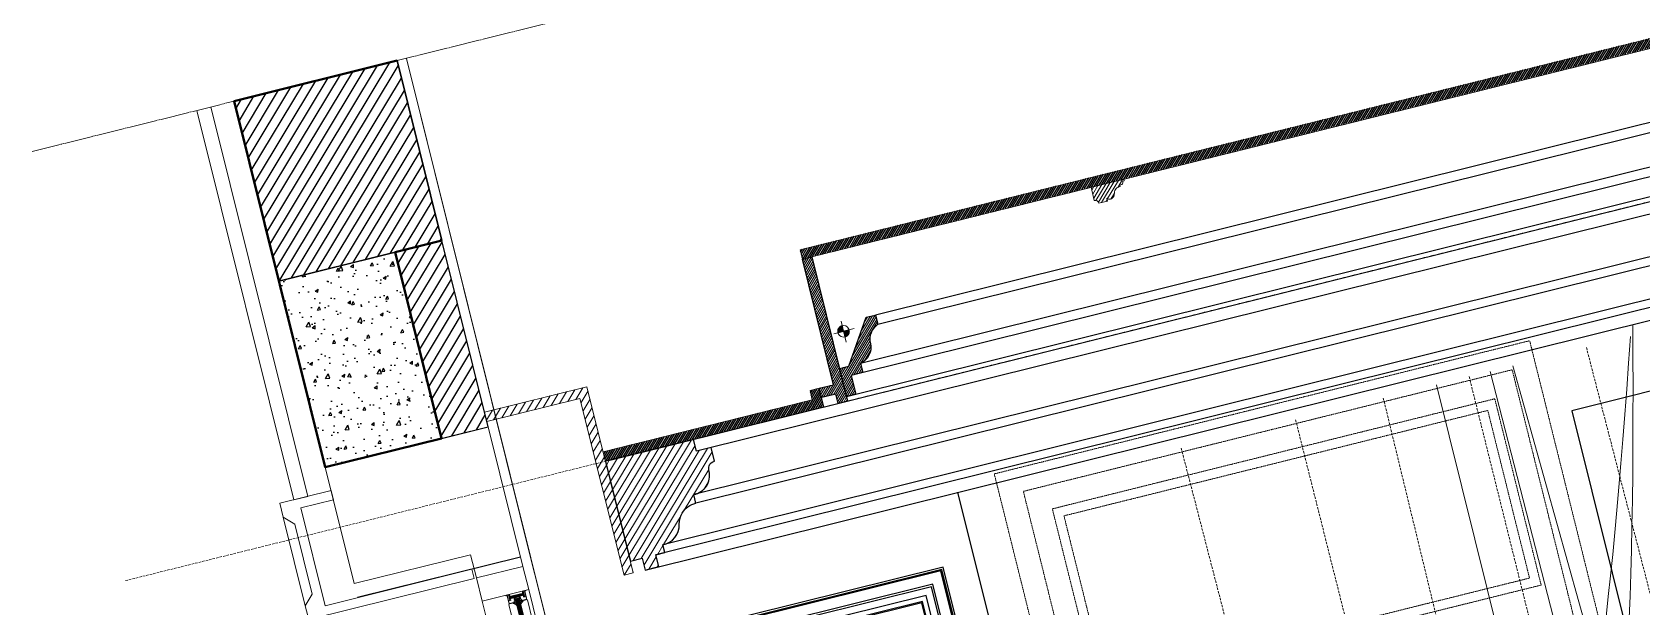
# Model space of a CAD drawing. Header units: inches. Extents: x 122939 to 389145, y 29603 to 574065.
# Drawn here: x 361740 to 365095, y 514360 to 515558 of the extents above; entities that cross this region are included whole.
import ezdxf

# ---------------------------------------------------------------- set-up
doc = ezdxf.new("R2010")
doc.units = ezdxf.units.IN
doc.header["$MEASUREMENT"] = 0
for name, pattern in [('DASHED', [0.75, 0.5, -0.25]), ('HIDDEN', [0.375, 0.25, -0.125]), ('PHANTOM-Z', [69.2, 60, -1.4, 2.5, -1.4, 2.5, -1.4])]:
    doc.linetypes.add(name, pattern=pattern)
for name, color, linetype, lineweight in [('1st floor$0$A-FLOR-HRAL', 4, 'Continuous', 18), ('a-cut', 30, 'PHANTOM-Z', 18), ('A-FLOR-SLAB', 7, 'Continuous', 40), ('A-GLAZ', 134, 'Continuous', 18), ('A-RNDR-ALUM', 1, 'Continuous', 9), ('A-RNDR-CONC', 2, 'Continuous', 18), ('A-RNDR-PLST', 1, 'Continuous', 9), ('A-RNDR-PT36', 253, 'Continuous', 20), ('A-WALL-HATCH', 8, 'Continuous', 20), ('A-WALL-STON', 4, 'Continuous', 18), ('Fabric', 253, 'Continuous', 0), ('GRC', 41, 'Continuous', 0), ('GRC Hatch', 253, 'Continuous', 0)]:
    doc.layers.add(name, color=color, linetype=linetype, lineweight=lineweight)
for name, color, linetype in [('8', 8, 'Continuous'), ('A-Hidden', 8, 'HIDDEN'), ('A-WALL', 7, 'Continuous'), ('Calliper_wall hatch_CHB', 8, 'Continuous'), ('CQ Wall hatch_CHB', 8, 'Continuous'), ('gypsum', 31, 'Continuous'), ('Layer7', 8, 'Continuous')]:
    doc.layers.add(name, color=color, linetype=linetype)

# ---------------------------------------------------------------- blocks, each defined once
blk = doc.blocks.new('half')
at = {"layer": 'GRC Hatch', "lineweight": 0, "ltscale": 5}
h = blk.add_hatch(dxfattribs=at)
h.set_pattern_fill('ANSI31', color=256, scale=30.00000000000001)
h.set_pattern_definition([(135, (111029.2882307031, -5.820766091346741e-11), (2.651650429449549, 2.651650429449553), [])])
h.paths.add_polyline_path([(60616.9776558344, 11176.45348227199), (60616.9776558344, 11196.45348227205), (60586.21424482542, 11196.45348227193), (60586.21424482542, 11466.45348227205), (60566.21424482536, 11466.45348227205), (60566.21424482542, 11156.45348227205), (60586.21424482536, 11156.45348227193), (60586.21424482542, 11176.45348227205)])
edge = h.paths.add_edge_path()
edge.add_line((60466.21424482542, 11316.45348227199), (60466.21424482542, 11296.45348227199))
edge.add_arc((60453.69515682996, 11261.08270513627), 37.52092002368126, 0.5661990946921946, 70.50915648577922, ccw=False)
edge.add_arc((60527.02056506777, 11261.7874710543), 35.80787787709507, 180.5344194091436, 260.6681698821923)
edge.add_line((60521.21424482536, 11226.45348227135), (60521.21424482531, 11206.45348227193))
edge.add_line((60521.21424482547, 11206.45348227205), (60546.2142448255, 11206.45348227205))
edge.add_line((60546.21424482542, 11206.45348227205), (60546.21424482542, 11166.45348227228))
edge.add_line((60546.21424482536, 11166.45348227216), (60566.21424482536, 11166.45348227192))
edge.add_line((60566.21424482536, 11166.45348227193), (60566.21424482536, 11226.45348227112))
edge.add_line((60566.21424482547, 11226.45348227123), (60546.21424482547, 11226.45348227146))
edge.add_line((60546.21424482542, 11226.45348227135), (60486.21424482542, 11316.4534822717))
edge.add_line((60486.2142448253, 11316.45348227181), (60466.2142448253, 11316.45348227205))
at = {"layer": 'gypsum', "ltscale": 5, "elevation": 1.2598110122e-06}
blk.add_lwpolyline([(60616.9776558344, 11176.45348227199), (60616.9776558344, 11196.45348227205), (60586.21424482542, 11196.45348227193), (60586.21424482542, 11466.45348227205), (60566.21424482536, 11466.45348227205), (60566.21424482542, 11156.45348227205), (60586.21424482536, 11156.45348227193), (60586.21424482542, 11176.45348227205), (60616.9776558344, 11176.45348227199)], dxfattribs=at)
blk.add_lwpolyline([(60466.21424482542, 11316.45348227199), (60466.21424482542, 11296.45348227205, -0.3150251714978598), (60491.21424482169, 11261.45348227496, 0.3646312828489309), (60521.21424482536, 11226.45348227135), (60521.21424482547, 11206.45348227205), (60546.21424482542, 11206.45348227205), (60546.21424482536, 11166.45348227216), (60566.21424482536, 11166.45348227193), (60566.21424482547, 11226.45348227123), (60546.21424482542, 11226.45348227135), (60486.2142448253, 11316.45348227181)], format="xyb", close=True, dxfattribs=at)
blk = doc.blocks.new('light')
at = {"layer": '1st floor$0$A-FLOR-HRAL'}
h = blk.add_hatch(dxfattribs=at)
h.set_pattern_fill('ANSI31', color=256, style=0)
h.set_pattern_definition([(45, (3.667440446733962, 0), (-0.0883883476483184, 0.0883883476483185), [])])
h.paths.add_polyline_path([(50492.27574403631, 1889.624619793962), (50492.27574403636, 1901.725888192479, 0.4142135623730951), (50480.17447563785, 1889.62461979402)])
h.paths.add_polyline_path([(50492.27574403631, 1877.523351395444, 0.4142135623730951), (50504.37701243482, 1889.624619793962), (50492.27574403631, 1889.624619793962)])
for p, q in [((50471.25148981024, 1889.624619793962), (50515.4788235125, 1889.62461979402)), ((50492.27574403636, 1866.364929814939), (50492.27574403631, 1911.081532535434))]:
    blk.add_line(p, q, dxfattribs=at)
blk.add_circle((50492.27574403631, 1889.624619793962), 12.10126839851727, dxfattribs=at)
blk = doc.blocks.new('CEIL001')
at = {"layer": '8'}
h = blk.add_hatch(dxfattribs=at)
h.set_pattern_fill('ANSI31', color=256, scale=29.99999999999999, angle=-6.361109362927034e-15, style=0)
h.set_pattern_definition([(45.00000000000001, (-522874.6968636062, -8484.251729747746), (-2.651650429449551, 2.651650429449554), [])])
h.paths.add_polyline_path([(2890.073923600663, -19.99999999953434), (2890.073923600488, 4.656612873077393e-10), (-39.99999999685679, 1.164153218269348e-10), (-39.99999999662396, -19.99999999988358)])
h = blk.add_hatch(dxfattribs=at)
h.set_pattern_fill('ANSI31', color=256, scale=29.99999999999999, angle=-6.361109362927034e-15, style=0)
h.set_pattern_definition([(45.00000000000001, (-50265.40631019877, -10452.20948779117), (-2.651650429449549, 2.651650429449554), [])])
h.paths.add_polyline_path([(-539.917241372983, -310.0000116986921), (-539.9172413728666, -330.0000116987503), (-70.76341100543505, -330.0000116983429), (-70.76341100526042, -290.0000116983429), (-90.76341100549325, -290.0000116986921), (-90.76341100543505, -310.0000116986339)])
at = {"layer": 'A-WALL-HATCH'}
h = blk.add_hatch(dxfattribs=at)
h.set_pattern_fill('ANSI31', color=256, scale=50, angle=-13.97142328298573, style=0)
h.set_pattern_definition([(44.99999999999999, (-50954.51415279554, -57999.7376740406), (-4.419417382415926, 4.419417382415928), [])])
edge = h.paths.add_edge_path()
edge.add_line((580.0000000036089, -19.99999848380685), (580.000000003638, -48.37418972726846))
edge.add_arc((580.0000000038999, -56.18668972712476), 7.812500000000001, 1.3585577107733116e-11, 90.0000000000137, ccw=False)
edge.add_line((587.8125000034343, -56.18668972724117), (606.5625000034197, -56.18668972721753))
edge.add_line((606.5625000037253, -56.18668972700834), (606.5625000037253, -49.93668972697378))
edge.add_arc((613.5755904180696, -45.18441020778846), 8.47157587388633, -145.8772603763317, -89.24547236078062)
edge.add_arc((613.623080710764, -43.821727078408), 9.833733145483603, -89.62670473501615, -20.30200273098136)
edge.add_arc((665.8835078383563, -61.37205079913838), 45.30040932053805, 149.9023599859702, 161.8140736022473, ccw=False)
edge.add_arc((635.4375282440451, -43.5726276653586), 10.03429423482948, 95.94846852642189, 150.6541777273782, ccw=False)
edge.add_arc((638.469563178427, -69.4940139822429), 36.13183004922328, 88.37531482490527, 96.47077684458998, ccw=False)
edge.add_line((639.4939838699647, -33.37670919729862), (639.4939838699647, -30.42340098048226))
edge.add_arc((638.6445398237556, -6.521914320881478), 23.91657625425081, -87.96460009575176, -77.96301683298313)
edge.add_arc((642.7965694511076, -26.35559929040028), 3.653872664903472, -76.78002055993193, -18.851236321748)
edge.add_arc((629.7392748589627, -20.48166283924365), 17.95877705049954, -23.13001326398787, -10.99314050803576)
edge.add_line((647.3685087136691, -23.9062484864844), (650.4935087135818, -23.90624848642801))
edge.add_line((650.4935087134945, -23.90624848619336), (650.4935087134945, -19.99999848616972))
edge.add_line((650.4935087133781, -19.99999848636799), (580.0000000032305, -19.99999848637889))
at = {"layer": 'GRC Hatch'}
h = blk.add_hatch(dxfattribs=at)
h.set_pattern_fill('ANSI31', color=256, scale=100, angle=-13.9714232829857)
h.set_pattern_definition([(44.99999999999999, (-93499.42607684713, -30431.66796127113), (-8.838834764831843, 8.838834764831848), [])])
h.paths.add_polyline_path([(-539.9172413728666, -570.000012280303), (-539.9172413763008, -170.0000122801866), (-759.9172413721099, -170.0000122801866), (-759.9172413722263, -190.0000122800702), (-559.917241372983, -190.0000122801866), (-559.9172413728083, -570.0000122801866)])
h = blk.add_hatch(dxfattribs=at)
h.set_pattern_fill('ANSI31', color=256, scale=99.99999999999996, angle=-13.9714232829857)
h.set_pattern_definition([(44.99999999999999, (-93499.42607684713, -30431.66796127113), (-8.83883476483184, 8.838834764831844), [])])
edge = h.paths.add_edge_path()
edge.add_line((-350.8055101896171, -355.2656353506027), (-350.8055101896228, -330.000012280443))
edge.add_line((-350.8055101897335, -330.0000122804777), (-539.9172413730839, -330.0000122804873))
edge.add_line((-539.9172413727501, -330.0000122807687), (-539.9172413726964, -544.5558778724753))
edge.add_line((-539.9172413730994, -544.5558778720442), (-514.6516183029678, -544.5558778721514))
edge.add_line((-514.651618302858, -544.5558778725099), (-514.6516183028563, -570.0000122807955))
edge.add_line((-514.6516183027998, -570.0000122805359), (-485.4268396466043, -570.000012280482))
edge.add_line((-485.4268396468251, -570.0000122806523), (-485.4268396468296, -544.429122667169))
edge.add_line((-485.4268396465341, -544.4291226671194), (-466.1816767902348, -544.4291226671415))
edge.add_line((-466.1816767905839, -544.4291226671776), (-466.2947405194474, -527.8009295296539))
edge.add_arc((-463.6859770772862, -485.6040431885631), 42.27745100630982, -93.53772871366446, -12.21565143287109)
edge.add_arc((-375.5114421456819, -506.4532416128204), 48.34277912118122, 137.1562658838177, 165.7452276542556, ccw=False)
edge.add_arc((-379.8229957608273, -503.5241914555663), 43.19686264071839, 87.94483146677783, 136.1159898491896, ccw=False)
edge.add_line((-378.2738799649524, -460.3551147656399), (-378.1652572397898, -441.6729229202026))
edge.add_arc((-375.4000892848708, -401.9954820825369), 39.77367804540344, -93.98656516555752, -0.8074337642425218)
edge.add_arc((-312.6055073731695, -402.8047541364795), 23.02619725845581, 150.242483142125, 179.3809397734983, ccw=False)
edge.add_arc((-320.0609500578139, -399.301639835292), 14.8298319246997, 87.12959903878112, 147.6948261008801, ccw=False)
edge.add_line((-319.3183166501694, -384.4904140072758), (-319.3183166501809, -355.2656353511509))
edge.add_line((-319.3183166501694, -355.2656353510101), (-350.8055101898204, -355.2656353510022))
at = {"layer": 'GRC'}
for points, elevation in [([(2890.073923600721, -19.99999999965075), (2890.073923600488, 4.656612873077393e-10), (-39.99999999685679, 1.164153218269348e-10), (-39.99999999662396, -19.99999999988358)], -1.440170975450897e-09), ([(-539.9172413728666, -570.000012280303), (-539.9172413763008, -170.0000122801866), (-759.9172413721099, -170.0000122801866), (-759.9172413722263, -190.0000122800702), (-559.917241372983, -190.0000122801866), (-559.9172413728083, -570.0000122801866)], 9.69924544952464e-07)]:
    blk.add_lwpolyline(points, close=True, dxfattribs=dict(at, elevation=elevation))
at = {"layer": 'GRC', "elevation": 9.713647215737333e-07}
blk.add_lwpolyline([(-539.9172413728666, -330.0000116987503), (-70.76341100560967, -330.0000116987503), (-70.76341100537684, -290.0000116986339), (-90.76341100549325, -290.0000116986921), (-90.76341100543505, -310.0000116986339), (-539.917241372983, -310.0000116986921)], dxfattribs=at)
at = {"layer": 'gypsum', "lineweight": 0, "elevation": 9.713565734406452e-07}
blk.add_lwpolyline([(580.0000000032596, -19.99999999738066), (580.0000000032596, -48.3741912409896, -0.4142135623730696), (587.8125000029686, -56.18669124069856), (606.5625000027358, -56.18669124069856), (606.5625000031432, -49.93669124058215, 0.2522580878900783), (613.6871493044309, -53.65525302581955, 0.3120623172866313), (622.845910955104, -47.23372358747292, -0.0520215070008044), (626.6908586254576, -38.65502494829707, -0.2433378965035784), (634.397634654888, -33.59236454789061, -0.0353378151643051), (639.4939838699065, -33.37671071069781), (639.4939838700229, -30.42340249347035, 0.0436678643667718), (643.6321748694754, -29.91264297958696, 0.2582860905383594), (646.2544509362197, -27.53621127497172, 0.0530066584703844), (647.3685087130871, -23.90625), (650.4935087134363, -23.90624999959255), (650.4935087130289, -19.99999999965075), (580.0000000029686, -19.99999999947613)], format="xyb", dxfattribs=at)
at = {"layer": 'gypsum', "elevation": 9.713647215737333e-07}
blk.add_lwpolyline([(-350.8055101896171, -355.2656353506027), (-350.8055101897335, -330.0000122804777), (-539.9172413727501, -330.0000122807687), (-539.9172413730994, -544.5558778720442), (-514.651618302858, -544.5558778725099), (-514.6516183027998, -570.0000122805359), (-485.4268396468251, -570.0000122806523), (-485.4268396465341, -544.4291226671194), (-466.1816767905839, -544.4291226671776), (-466.2947405191371, -527.8009295297088, 0.3705169008587136), (-422.3657666023355, -494.5496046527987, -0.1253939634110558), (-410.9569010338164, -473.5800954694278, -0.2133372465863159), (-378.2738799649524, -460.3551147656399), (-378.1652572395978, -441.6729229202028, 0.4305600987388585), (-335.6303606027504, -402.5559692230308, -0.127830023496442), (-332.5953253443004, -391.3761523988214, -0.2705942841741583), (-319.3183166501694, -384.4904140072758), (-319.3183166501694, -355.2656353510101)], format="xyb", close=True, dxfattribs=at)
at = {"xscale": -0.9999999999999996, "rotation": 359.9999999999999}
blk.add_blockref('half', (60546.21424482891, -11486.45348227181, -1.261251183378822e-06), dxfattribs=at)
blk.add_blockref('light', (-50485.36416419526, -2076.475453407154, 5.837658894621178e-06))
blk = doc.blocks.new('win1')
at = {"color": 252, "linetype": 'HIDDEN', "ltscale": 0.5}
for p, q in [((99.8256847942248, 2748.834124265006), (99.82568479434121, 2348.585318290337, -2.199899936779483e-07)), ((1050.174315158627, 2748.834124264831), (99.8256847942248, 2748.834124265006)), ((1050.174315158627, 2748.834124264831), (1050.174315159093, 2348.585318290221, -2.199899936779483e-07)), ((99.82568479469046, 2348.585318290279, -2.199899936779483e-07), (1050.174315159093, 2348.585318290221, -2.199899936779483e-07))]:
    blk.add_line(p, q, dxfattribs=at)
for points, elevation in [([(-2.328306436538696e-08, 2848.834124264948), (1149.999999976775, 2848.834124265006), (1149.999999976892, -101.1658832578105), (-2.328306436538696e-08, -101.1658832576941)], -1.359104055742907e-10), ([(119.8385970300296, 2728.821212028968), (1030.161402922939, 2728.821212028794), (1030.161402923055, 2368.598230525327), (119.8385970303789, 2368.598230525444)], 4.56198688798913e-07)]:
    blk.add_lwpolyline(points, close=True, dxfattribs=dict(at, elevation=elevation))
at = {"color": 252, "linetype": 'HIDDEN', "ltscale": 0.5, "elevation": -1.359104055742907e-10}
blk.add_lwpolyline([(49.99999997694977, 2798.834124264773), (1099.999999977008, 2798.834124264598), (1099.999999976542, -101.1658832576941), (49.99999997671694, -101.1658832574612), (49.99999997694977, 2798.834124265064), (1099.99999997695, 2798.834124264715), (1099.999999976833, -101.1658832578105)], dxfattribs=at)
blk = doc.blocks.new('curt')
at = {"layer": 'Fabric', "lineweight": 0}
for points, knots in [([(-1235.744221118861, 23.42783747531939, -1.619945799280655e-05), (-1408.832475719973, -687.6185240519699, 0.0004774816775893844), (-1526.411055311677, -1040.05531093193, 0.0004774704680880581), (-1889.695098494645, -1504.043500685948, 0.0004774704680880581), (-2110.020448575146, -1680.279538737668, 0.0004774704680880581), (-2279.503396129119, -1676.241906644194, 0.0004774927572615581), (-2382.100544006389, -1657.935796495818, 0.0004774927733846579), (-2509.228221123514, -1584.577242750907, 0.0004774918238812579)], [393.4769343150286, 393.4769343150286, 393.4769343150286, 393.4769343150286, 756.8415233349588, 881.9374408867433, 1071.680382321919, 1208.200708781948, 1265.355330691214, 1265.355330691214, 1265.355330691214, 1265.355330691214]), ([(-1246.365934138186, 5.820766091346741e-11), (-1433.982531133865, -572.9205147274188, 0.0004774838313059788), (-1595.414252978866, -1018.164151219476, 0.0004774704680880581), (-1961.70013670926, -1454.24111078406, 0.0004774704680880581), (-2182.025486789818, -1630.477148835605, 0.0004774704680880581), (-2351.697382775485, -1626.435015379509, 0.0004774927821106579), (-2454.558543243213, -1608.052521605045, 0.000477492773401058), (-2509.228221123514, -1584.577242750907, 0.0004774918238812579), (-2509.228221123514, -1584.577242750907, 0.0004774918238812579), (-2509.228221123514, -1584.577242750907, 0.0004774918238812579), (-2509.228221123514, -1584.577242750907, 0.0004774918238812579)], [348.6125724774761, 348.6125724774761, 348.6125724774761, 348.6125724774761, 756.8415233349588, 881.9374408867433, 1071.680382321919, 1208.200708781948, 1265.782784957043, 1265.782784957043, 1265.782784957043, 1265.786307466203, 1265.786307466203, 1265.786307466203, 1265.786307466203])]:
    blk.add_open_spline(points, degree=3, knots=knots, dxfattribs=at)
blk = doc.blocks.new('curt2')
at = {"layer": 'Layer7', "linetype": 'HIDDEN', "lineweight": 0, "ltscale": 20}
for p, q in [((-908.2583678183728, 2797.774446957454, -9.62673978731902e-09), (-882.0085535508697, 12.26052361732582, -3.701693138802117e-08)), ((-662.661866349983, 2797.774446957628, -4.690406809185147e-09), (-656.260682502063, 34.25227813236415, -1.33038252742204e-08)), ((-474.3062699107686, 2797.774446957512, -3.401911374177428e-09), (-490.3604781681788, 16.961369536235, -3.401911374177428e-09)), ((-289.8694360664813, 2797.774446957686, -4.054147827145371e-08), (-289.8694360665395, 17.66218533919891, -1.451907318741426e-07)), ((-38.00836781831458, 2797.774446957512, -9.626739787319127e-09), (-11.75855355063686, 12.26052361750044, -3.701693138802117e-08))]:
    blk.add_line(p, q, dxfattribs=at)
at = {"layer": 'Layer7', "lineweight": 0, "ltscale": 20}
for p, q in [((-360.1194360666559, 2797.77444695757, -3.948739287287307e-08), (-360.119436066132, 17.662021374912, -1.451907403741792e-07)), ((-244.5597896939144, 2797.77444695757, -3.401765901721405e-09), (-223.3956978059141, 43.72587653493974, -3.401163874133794e-09)), ((-196.3169662073487, 2797.774446957628, 6.628305099207933e-09), (-116.3142675106646, 42.02552983467467, 5.289862464237448e-08))]:
    blk.add_line(p, q, dxfattribs=at)
blk = doc.blocks.new('GLAZ-2')
at = {"layer": 'A-GLAZ'}
for p, q in [((-26.27995439694496, 2838.465835913783, 0.003409208164080689), (-26.27995596569963, 2458.534198798123, 0.003409208164080689)), ((-24.9452864274499, 2838.465835904353, 0.003409208164080689), (-24.94528799620457, 2458.534198807727, 0.003409208164080689)), ((-23.61061846493976, 2838.465835894749, 0.003409208164080689), (-23.61062003386905, 2458.534198817215, 0.003409208164080689)), ((-22.27595049492083, 2838.465835885087, 0.003409208164080689), (-22.27595206373371, 2458.534198826936, 0.003409208164080689)), ((-20.94128252536757, 2838.465835875715, 0.003409208164080689), (-20.94128409423865, 2458.534198836482, 0.003409208164080689)), ((-19.60661456291564, 2838.465835866169, 0.003409208164080689), (-19.6066161316121, 2458.534198846086, 0.003409208164080689)), ((-18.27194659272209, 2838.465835856507, 0.003409208164080689), (-18.27194811101072, 2458.534198855574, 0.003409208164080689))]:
    blk.add_line(p, q, dxfattribs=at)
at = {"layer": 'A-RNDR-ALUM'}
for p, q in [((-49.98927482002182, 2450.000019664294), (-49.98927179473685, 2850.000015036145, 0.003409208164084662)), ((-38.16279002511874, 2847.37894141319, 0.003409457184726719), (-37.49545604368905, 2847.378941408359, 0.003409457184726719)), ((-38.16279008227866, 2839.370933579863, 0.003409457184726719), (-38.16279002511874, 2847.37894141319, 0.003409457184726719)), ((-38.16279002506053, 2847.378941411967, 0.003409457184726719), (-37.49545604368905, 2847.378941407136, 0.003409457184726719)), ((-38.16279008233687, 2839.370933578699, 0.003409457184726719), (-38.16279002506053, 2847.378941411967, 0.003409457184726719)), ((-38.16279008227866, 2839.370933579863, 0.003409457184726719), (-37.49545610096538, 2839.37093357509, 0.003409457184726719)), ((-38.16279008233687, 2839.370933578699, 0.003409457184726719), (-37.49545610096538, 2839.370933573984, 0.003409457184726719)), ((-37.49545610096538, 2839.37093357509, 0.003409457184726719), (-37.49545604368905, 2847.378941408359, 0.003409457184726719)), ((-37.49545610096538, 2839.370933573984, 0.003409457184726719), (-37.49545604368905, 2847.378941407136, 0.003409457184726719)), ((-37.49545605567982, 2845.710606468667, 0.003409457184726719), (-7.056443175533786, 2845.710606251145, 0.003409457184726719)), ((-37.49545605573803, 2845.710606469598, 0.003409457184726719), (-7.056443175708409, 2845.710606251669, 0.003409457184726719)), ((-37.49545606400352, 2844.542771966138, 0.003409457184726719), (-7.05644318391569, 2844.542771747801, 0.003409457184726719)), ((-37.49545606394531, 2844.542771965149, 0.003409457184726719), (-7.056443184032105, 2844.542771747685, 0.003409457184726719)), ((-37.49545607244363, 2843.37493752077, 0.003409457184726719), (-7.056443192297593, 2843.374937302899, 0.003409457184726719)), ((-37.49545607226901, 2843.374937519664, 0.003409457184726719), (-7.056443192181177, 2843.374937301152, 0.003409457184726719)), ((-37.49545608070912, 2842.207103017252, 0.003409457184726719), (-7.056443200679496, 2842.207102798973, 0.003409457184726719)), ((-37.49545608076733, 2842.207103016088, 0.003409457184726719), (-7.056443200621288, 2842.207102797925, 0.003409457184726719)), ((-37.49545608897461, 2841.039268571825, 0.003409457184726719), (-7.056443208944984, 2841.039268354478, 0.003409457184726719)), ((-37.49545608897461, 2841.039268570545, 0.003409457184726719), (-7.056443209061399, 2841.039268353255, 0.003409457184726719)), ((-36.0170524045825, 2847.378941397823, 0.003409457184726719), (-35.34971841593506, 2847.378941393108, 0.003409457184726719)), ((-36.01705240475712, 2847.378941396601, 0.003409457184726719), (-35.34971841599327, 2847.378941391944, 0.003409457184726719)), ((-36.01705246185884, 2839.370933564554, 0.003409457184726719), (-35.34971847315319, 2839.37093355984, 0.003409457184726719)), ((-36.01705246203346, 2839.370933563332, 0.003409457184726719), (-35.34971847332781, 2839.370933558559, 0.003409457184726719)), ((-6.389109174837358, 2847.378941186005, 0.003409457184726719), (-7.056443163601216, 2847.37894119072, 0.003409457184726719)), ((-7.056443220819347, 2839.370933357568, 0.003409457184726719), (-7.056443163601216, 2847.37894119072, 0.003409457184726719)), ((-6.389109174953774, 2847.378941184666, 0.003409457184726719), (-7.056443163659424, 2847.37894118944, 0.003409457184726719)), ((-7.056443220935762, 2839.370933356113, 0.003409457184726719), (-7.056443163659424, 2847.37894118944, 0.003409457184726719)), ((-6.389109232113697, 2839.370933352562, 0.003409457184726719), (-7.056443220819347, 2839.370933357568, 0.003409457184726719)), ((-6.389109232055489, 2839.370933351398, 0.003409457184726719), (-7.056443220935762, 2839.370933356113, 0.003409457184726719)), ((-6.389109232113697, 2839.370933352562, 0.003409457184726719), (-6.389109174837358, 2847.378941186005, 0.003409457184726719)), ((-6.389109232055489, 2839.370933351398, 0.003409457184726719), (-6.389109174953774, 2847.378941184666, 0.003409457184726719)), ((49.98927492112853, 2450.000019664352), (49.98927813547198, 2850.022322115663, 0.003409332674405691))]:
    blk.add_line(p, q, dxfattribs=at)
blk.add_lwpolyline([(-49.98927482025465, 2850.000015037076), (49.98927492101211, 2850.000015037251), (49.9892748692655, 2899.999999996333), (-49.98927487194305, 2899.999999996275)], close=True, dxfattribs=at)
at = {"layer": 'A-RNDR-ALUM', "const_width": 0.9275942368101441, "elevation": 0.003409457184726719}
for points in [[(-43.69363500073086, 2848.617584706109, -0.4142135623730951), (-44.16410545568215, 2849.088055167929)], [(-43.69363500049803, 2848.617584704945, -0.4142135623730951), (-44.16410545556573, 2849.088055166707)], [(-0.7173264753073454, 2848.600784982496, 0.4142135623730949), (-0.2468560139532201, 2849.071255437681)], [(-0.7173264753073454, 2848.60078498139, 0.4142135623730949), (-0.2468560138368048, 2849.071255436458)]]:
    blk.add_lwpolyline(points, format="xyb", dxfattribs=at)
at = {"layer": 'A-RNDR-ALUM', "elevation": 2.490206460308009e-07}
blk.add_lwpolyline([(-14.00100916728843, 2832.390093644266), (-15.602610726899, 2832.390093655849), (-15.60261074767914, 2829.469848537818, -0.0155525880924592), (-14.7753579117707, 2829.987691309769), (-11.59860684425803, 2829.987691287126, 0.1043043731108854), (-18.27194672072073, 2823.879049506621), (-18.27194670238532, 2826.459066748153, -0.0160355215991069), (-17.6046127139125, 2827.212203640898), (-17.60461270512315, 2828.458716511959), (-18.27194668329321, 2829.126050500141), (-18.27194666303694, 2831.957308809622), (-17.60461268475046, 2831.289974821208), (-17.60461266775383, 2833.663921582105), (-18.27194664604031, 2834.331255569705), (-18.27194662572583, 2837.162513879593), (-17.60461264773039, 2836.495179891237), (-17.60461261693854, 2837.798501859943, 0.4142135623730942), (-18.27194659505039, 2838.465835847775), (-26.27995439514052, 2838.465835905168, 0.4142135623730959), (-26.94728838303126, 2837.798501926824), (-26.94728841364849, 2836.495179958234), (-26.27995442593237, 2837.16251393687), (-26.27995444601402, 2834.331255626981), (-26.94728843413759, 2833.663921648869), (-26.94728845107602, 2831.289974888263), (-26.27995446306886, 2831.957308867073), (-26.27995448338334, 2829.126050557476), (-26.94728847115766, 2828.458716578665), (-26.94728848023806, 2827.212203707546, -0.0160355215991069), (-26.27995450230082, 2826.459066805255), (-26.27995452098548, 2823.879049563955, 0.1043043731108854), (-32.95329431019491, 2829.987691439979), (-29.77654324326431, 2829.987691417104, -0.0155525880924592), (-28.94929041410796, 2829.469848633278), (-28.94929039332783, 2832.390093751193), (-30.5508919529384, 2832.39009376266, 0.0216463737862068), (-28.94929036812391, 2835.918718338478), (-28.94929033319931, 2837.798501941259, -0.4142135623730379), (-26.27995438076323, 2840.467837855336), (-18.27194658073131, 2840.467837798118, -0.4142135623730357), (-15.60261066677049, 2837.798501845624), (-15.60261070163688, 2835.918718243076, 0.021646373786206)], format="xyb", close=True, dxfattribs=at)
at = {"layer": 'A-RNDR-ALUM'}
for points in [[(-44.62790256366134, 2850.022322763689, 0.003409457184726719), (-44.62790257041343, 2849.088055172353, 0.003409457184726719), (-42.22550022701034, 2850.022322746401, 0.003409457184726719), (-43.69363499374595, 2849.088055165776, 0.003409457184726719)], [(-44.62790256371954, 2850.022322762292, 0.003409457184726719), (-44.62790257035522, 2849.088055171072, 0.003409457184726719), (-42.22550022701034, 2850.022322745237, 0.003409457184726719), (-43.69363499374595, 2849.088055164495, 0.003409457184726719)], [(-42.22550022701034, 2850.022322746401, 0.003409457184726719), (-43.69363499374595, 2849.088055165776, 0.003409457184726719), (-42.22550024057273, 2848.153787564021, 0.003409457184726719), (-43.69363500049803, 2848.15378757444, 0.003409457184726719)], [(-42.22550022701034, 2850.022322745237, 0.003409457184726719), (-43.69363499374595, 2849.088055164495, 0.003409457184726719), (-42.22550024039811, 2848.153787562624, 0.003409457184726719), (-43.69363500043983, 2848.15378757345, 0.003409457184726719)], [(-40.64862655557226, 2832.389505419473, 0.003409208164080689), (-40.648626564187, 2831.188304247335, 0.003409208164080689), (-29.91912161023356, 2832.389505342755, 0.003409208164080689), (-29.9191216189065, 2831.188304170559, 0.003409208164080689)], [(-40.64862655545585, 2832.389505418425, 0.003409208164080689), (-40.64862656407058, 2831.188304246345, 0.003409208164080689), (-29.91912161029177, 2832.389505341416, 0.003409208164080689), (-29.91912161884829, 2831.188304169453, 0.003409208164080689)], [(-40.64862656407058, 2831.188892668753, 0.003409208164080689), (-40.64862657285994, 2829.987691496499, 0.003409208164080689), (-29.91912161884829, 2831.188892591803, 0.003409208164080689), (-29.91912162752124, 2829.987691419781, 0.003409208164080689)], [(-40.64862656412879, 2831.188892667415, 0.003409208164080689), (-40.64862657274352, 2829.987691495393, 0.003409208164080689), (-29.9191216189065, 2831.188892590639, 0.003409208164080689), (-29.91912162746303, 2829.987691418617, 0.003409208164080689)], [(-36.88682837545639, 2848.153787525895, 0.003409457184726719), (-35.01829320867546, 2850.022322694946, 0.003409457184726719), (-39.82309790328145, 2848.153787546849, 0.003409457184726719), (-39.82309788989369, 2850.022322729288, 0.003409457184726719)], [(-36.88682837545639, 2848.153787524556, 0.003409457184726719), (-35.01829320861725, 2850.022322693607, 0.003409457184726719), (-39.82309790328145, 2848.153787545569, 0.003409457184726719), (-39.82309788983548, 2850.022322728066, 0.003409457184726719)], [(-39.82309798529604, 2836.675643045863, 0.003409457184726719), (-39.82309797179187, 2838.544178228301, 0.003409457184726719), (-35.01829330407782, 2836.675643011462, 0.003409457184726719), (-36.88682844408322, 2838.544178207347, 0.003409457184726719)], [(-39.82309798529604, 2836.675643044757, 0.003409457184726719), (-39.82309797196649, 2838.544178227137, 0.003409457184726719), (-35.01829330401961, 2836.675643010356, 0.003409457184726719), (-36.88682844414143, 2838.544178206124, 0.003409457184726719)], [(-36.886828390765, 2846.018318820628, 0.003409457184726719), (-35.01829323719721, 2846.018318807241, 0.003409457184726719), (-36.88682837545639, 2848.153787525895, 0.003409457184726719), (-35.01829320867546, 2850.022322694946, 0.003409457184726719)], [(-36.8868283907068, 2846.018318819639, 0.003409457184726719), (-35.01829323725542, 2846.018318806251, 0.003409457184726719), (-36.88682837545639, 2848.153787524556, 0.003409457184726719), (-35.01829320861725, 2850.022322693607, 0.003409457184726719)], [(-36.88682842877461, 2840.67964691238, 0.003409457184726719), (-35.01829327526502, 2840.679646899051, 0.003409457184726719), (-36.88682844408322, 2838.544178207347, 0.003409457184726719), (-35.01829330407782, 2836.675643011462, 0.003409457184726719)], [(-36.88682842877461, 2840.679646911158, 0.003409457184726719), (-35.01829327538144, 2840.679646897945, 0.003409457184726719), (-36.88682844414143, 2838.544178206124, 0.003409457184726719), (-35.01829330401961, 2836.675643010356, 0.003409457184726719)], [(-4.320930958259851, 2832.389505159634, 0.003409208164080689), (-4.320930966991, 2831.188303987496, 0.003409208164080689), (-15.05043590412242, 2832.389505236351, 0.003409208164080689), (-15.05043591279536, 2831.188304064272, 0.003409208164080689)], [(-4.320930958143435, 2832.38950515847, 0.003409208164080689), (-4.320930966758169, 2831.188303986506, 0.003409208164080689), (-15.05043590412242, 2832.389505235129, 0.003409208164080689), (-15.05043591291178, 2831.188304063107, 0.003409208164080689)], [(-4.320930966874585, 2831.188892408682, 0.003409208164080689), (-4.320930975431111, 2829.98769123666, 0.003409208164080689), (-15.05043591279536, 2831.188892485516, 0.003409208164080689), (-15.05043592129368, 2829.987691313378, 0.003409208164080689)], [(-4.320930966874585, 2831.188892407634, 0.003409208164080689), (-4.320930975431111, 2829.987691235379, 0.003409208164080689), (-15.05043591285357, 2831.188892484352, 0.003409208164080689), (-15.0504359214101, 2829.987691312388, 0.003409208164080689)], [(-7.524133105936926, 2848.153787315765, 0.003409457184726719), (-9.392668245942332, 2850.022322511533, 0.003409457184726719), (-4.587863585562445, 2848.153787294868, 0.003409457184726719), (-4.587863572058268, 2850.022322477191, 0.003409457184726719)], [(-7.524133121245541, 2846.018318610557, 0.003409457184726719), (-9.392668274405878, 2846.018318624003, 0.003409457184726719), (-7.524133105936926, 2848.153787315765, 0.003409457184726719), (-9.392668245942332, 2850.022322511533, 0.003409457184726719)], [(-7.524133121245541, 2846.018318609626, 0.003409457184726719), (-9.39266827434767, 2846.018318622839, 0.003409457184726719), (-7.524133105820511, 2848.153787314543, 0.003409457184726719), (-9.392668245767709, 2850.022322510311, 0.003409457184726719)], [(-7.524133105820511, 2848.153787314543, 0.003409457184726719), (-9.392668245767709, 2850.022322510311, 0.003409457184726719), (-4.587863585504238, 2848.153787293355, 0.003409457184726719), (-4.587863572058268, 2850.022322476027, 0.003409457184726719)], [(-7.524133159371559, 2840.679646702367, 0.003409457184726719), (-9.392668312764727, 2840.679646715813, 0.003409457184726719), (-7.524133174680173, 2838.544177997275, 0.003409457184726719), (-9.392668341170065, 2836.675642828282, 0.003409457184726719)], [(-7.524133159255143, 2840.679646701086, 0.003409457184726719), (-9.392668312764727, 2840.679646714532, 0.003409457184726719), (-7.524133174680173, 2838.544177996053, 0.003409457184726719), (-9.39266834128648, 2836.67564282706, 0.003409457184726719)], [(-4.587863667518832, 2836.675642793765, 0.003409457184726719), (-4.587863654014654, 2838.544177976146, 0.003409457184726719), (-9.392668341170065, 2836.675642828282, 0.003409457184726719), (-7.524133174680173, 2838.544177997275, 0.003409457184726719)], [(-4.587863667460624, 2836.675642792718, 0.003409457184726719), (-4.587863654014654, 2838.54417797504, 0.003409457184726719), (-9.39266834128648, 2836.67564282706, 0.003409457184726719), (-7.524133174680173, 2838.544177996053, 0.003409457184726719)], [(-2.185461227782071, 2850.022322459961, 0.003409457184726719), (-0.7173264738521539, 2849.088054858206, 0.003409457184726719), (-2.185461241169833, 2848.153787277639, 0.003409457184726719), (-0.7173264806624502, 2848.153787266987, 0.003409457184726719)], [(0.2169411089271307, 2850.022322442848, 0.003409457184726719), (0.216941102175042, 2849.088054851571, 0.003409457184726719), (-2.185461227782071, 2850.022322459961, 0.003409457184726719), (-0.7173264738521539, 2849.088054858206, 0.003409457184726719)], [(-2.185461227782071, 2850.022322458681, 0.003409457184726719), (-0.7173264739685692, 2849.088054856984, 0.003409457184726719), (-2.185461241111625, 2848.153787276184, 0.003409457184726719), (-0.7173264806624502, 2848.153787265823, 0.003409457184726719)], [(0.2169411088107154, 2850.022322441509, 0.003409457184726719), (0.2169411020586267, 2849.088054850406, 0.003409457184726719), (-2.185461227782071, 2850.022322458681, 0.003409457184726719), (-0.7173264739685692, 2849.088054856984, 0.003409457184726719)]]:
    blk.add_solid(points, dxfattribs=at)
for points in [[(-42.22550122602843, 2829.987103086663, 0.006818416328161377), (-39.82309887156589, 2832.389505413652, 0.006818416328161377), (-42.22550022701034, 2850.022322746401, 0.006818416328161377), (-39.82309788989369, 2850.022322729288, 0.006818416328161377)], [(-42.22550122602843, 2829.987103085383, 0.006818416328161377), (-39.82309887156589, 2832.389505412371, 0.006818416328161377), (-42.22550022701034, 2850.022322745237, 0.006818416328161377), (-39.82309788983548, 2850.022322728066, 0.006818416328161377)], [(-42.22550122602843, 2829.987103086663, 0.003409208164080689), (-39.82309887156589, 2832.389505413652, 0.003409208164080689), (-40.09003247669898, 2829.987103071297, 0.003409208164080689), (-40.09003245952772, 2832.389505415631, 0.003409208164080689)], [(-42.22550122602843, 2829.987103085383, 0.003409208164080689), (-39.82309887156589, 2832.389505412371, 0.003409208164080689), (-40.09003247664077, 2829.987103070074, 0.003409208164080689), (-40.09003245946951, 2832.389505414234, 0.003409208164080689)], [(-4.587864553788677, 2832.389505161613, 0.006818416328161377), (-2.18546222668374, 2829.987102799991, 0.006818416328161377), (-4.587863572058268, 2850.022322477191, 0.006818416328161377), (-2.185461227782071, 2850.022322459961, 0.006818416328161377)], [(-4.587864553730469, 2832.389505160216, 0.006818416328161377), (-2.185462226625532, 2829.987102798943, 0.006818416328161377), (-4.587863572058268, 2850.022322476027, 0.006818416328161377), (-2.185461227782071, 2850.022322458681, 0.006818416328161377)], [(-2.18546222668374, 2829.987102799991, 0.003409208164080689), (-4.587864553788677, 2832.389505161613, 0.003409208164080689), (-4.320930975431111, 2829.987102815416, 0.003409208164080689), (-4.320930958259851, 2832.389505159634, 0.003409208164080689)], [(-2.185462226625532, 2829.987102798943, 0.003409208164080689), (-4.587864553730469, 2832.389505160216, 0.003409208164080689), (-4.320930975605734, 2829.987102814368, 0.003409208164080689), (-4.320930958143435, 2832.38950515847, 0.003409208164080689)]]:
    blk.add_trace(points, dxfattribs=at)
at = {"layer": 'A-RNDR-PT36'}
for p, q in [((-42.22550122591201, 2829.98710307962, 0.003409208164080687), (-42.2255012257956, 2470.012931616686, 0.003409208164080689)), ((-2.185462226741947, 2470.012931903242, 0.003409208164080689), (-2.185462226509117, 2829.987102800049, 0.003409208164080689))]:
    blk.add_line(p, q, dxfattribs=at)

msp = doc.modelspace()

# ---------------------------------------------------------------- hatches: boundary and pattern name
at = {"layer": 'Calliper_wall hatch_CHB'}
h = msp.add_hatch(dxfattribs=at)
h.set_pattern_fill('AR-CONC', color=256, scale=9.999999999999998, angle=6.361109362927034e-15, style=0)
h.set_pattern_definition([(63.9714232829857, (279670.8860053484, 464386.2476922442), (71.11916932952043, 11.22781161991949), [7.499999999999998, -82.49999999999999]), (8.971423282985718, (279670.8860053484, 464386.2476922442), (-31.62542575021152, 69.64396479174259), [5.999999999999999, -65.99999999999999]), (114.4228677429857, (279676.8126026927, 464387.1833432476), (39.4937435470177, 80.87177560512669), [6.374019199999998, -70.11421119999999]), (60.1556232829857, (279666.0572468891, 464405.6560175646), (107.5630978416694, 9.704992776004374), [11.25, -123.75]), (110.6070587729857, (279675.0208360278, 464406.4647629159), (67.1821983616881, 117.0963374062392), [9.561034199999998, -105.171376]), (5.15558727298572, (279666.0572468891, 464405.6560175646), (67.18219831375714, 117.0963373423198), [8.999999999999995, -99.00000009999995]), (34.9714232829857, (279676.9685991641, 464403.2183154642), (67.64557813863283, -24.65919216404946), [7.499999999999998, -82.49999999999999]), (339.9714232829858, (279676.9685991641, 464403.2183154642), (6.103843515325252, 76.24429473826908), [5.999999999999999, -65.99999999999999]), (85.4228680229857, (279682.605730637, 464401.163382797), (73.74942098260712, 51.58510224487062), [6.374019, -70.11421119999999]), (51.4714232829857, (279670.8860053484, 464386.2476922442), (-6.857307924501574, 32.59814608269261), [0, -65.19999999999999, 0, -66.99999999999999, 0, -66.24999999999999]), (21.4714232829857, (279670.8860053484, 464386.2476922442), (16.00610137173266, 44.6258503434704), [0, -38.19999999999999, 0, -63.69999999999999, 0, -25.24999999999999]), (341.4714232829857, (279649.2457226162, 464380.8636265621), (52.34755766117436, 10.6997365813381), [0, -25, 0, -77.99999999999999, 0, -103.5]), (331.4714232829857, (279639.541559956, 464378.4492473323), (54.17642058340564, 23.79467605936128), [0, -32.49999999999998, 0, -51.79999999999998, 0, -73.49999999999996])])
h.paths.add_polyline_path([(362496.5309589406, 515099.6481136997), (362253.9268926018, 515039.2886329993), (362350.5020617885, 514651.1221265916), (362593.1061281273, 514711.4816072921)])
at = {"layer": 'CQ Wall hatch_CHB'}
h = msp.add_hatch(dxfattribs=at)
h.set_pattern_fill('ANSI31', color=8, scale=150, angle=180)
h.set_pattern_definition([(238.9714232829857, (245310.8486430185, 455837.5286071475), (16.06706840326394, -9.664978682068442), [])])
h.paths.add_polyline_path([(362253.9440364433, 515039.2928983605), (362593.5897241715, 515123.7961700607), (362500.2315326576, 515499.0326138556), (362160.5858449294, 515414.5293421554)])
h = msp.add_hatch(dxfattribs=at)
h.set_pattern_fill('ANSI31', color=8, scale=150, angle=180)
h.set_pattern_definition([(238.9714232829857, (279670.8860053484, 464386.2476922442), (16.06706840326394, -9.664978682068442), [])])
h.paths.add_polyline_path([(362593.1061281289, 514711.4816072854), (362690.1477495179, 514735.6253982852), (362593.5725803297, 515123.7919046995), (362496.5309589406, 515099.6481136997)])

# ---------------------------------------------------------------- linework, layer by layer
msp.add_line((362500.2143888156, 515499.0283484947, -0.001111584735330141), (362593.5725803296, 515123.7919046995, -5.097365285377993e-08))
for points, elevation in [([(362253.9440364433, 515039.2928983605), (362593.5897241715, 515123.7961700607), (362500.2315326576, 515499.0326138556), (362160.5858449294, 515414.5293421554)], 1.058298736323035e-08), ([(362496.5309589406, 515099.6481136997), (362253.9268926018, 515039.2886329993), (362350.5020617885, 514651.1221265916), (362593.1061281273, 514711.4816072921)], -5.097365285377993e-08)]:
    msp.add_lwpolyline(points, close=True, dxfattribs=dict(elevation=elevation))
at = {"layer": 'a-cut'}
msp.add_line((361739.7160417884, 515309.8176481434, -8.313436281885651e-07), (370270.5389005891, 517432.271923023, -8.313436281885651e-07), dxfattribs=at)
at = {"layer": 'A-FLOR-SLAB', "elevation": -0.0007186981495838087}
msp.add_lwpolyline([(362500.2143888156, 515499.0283484948), (362160.5687010876, 515414.5250767946), (362350.5020617883, 514651.1221265916), (362593.106128293, 514711.4816073333), (362496.5309591064, 515099.648113741), (362593.5725803297, 515123.7919046995)], dxfattribs=at)
at = {"layer": 'A-Hidden', "linetype": 'DASHED', "lineweight": 0, "ltscale": 10}
msp.add_line((361933.9405734659, 514414.7180892908, 5.152506868568806e-05), (371565.2085353117, 516810.9612415018, -0.0008171991750592355), dxfattribs=at)
at = {"layer": 'A-RNDR-CONC', "elevation": 0.0004108548507692277}
msp.add_lwpolyline([(362350.5192091116, 514651.1263928171), (362690.1649022181, 514735.6296658553), (362762.5962791078, 514444.5047860495), (362665.554652506, 514420.3609937528), (362653.4827563576, 514468.8818070536), (362410.878689853, 514408.5223263121)], close=True, dxfattribs=at)
at = {"layer": 'A-RNDR-PLST', "color": 1, "ltscale": 0.03}
msp.add_line((362519.6398614594, 515503.8613731793, 0.0004108548507692277), (362786.8333575093, 514429.9252178505, 0.0004108548507692277), dxfattribs=at)
at = {"layer": 'A-RNDR-PT36'}
msp.add_line((362263.0884514329, 514546.9349194477, 0.0004108548507692277), (362308.9616567966, 514362.5558289043, 0.0004108548507692277), dxfattribs=at)
at = {"layer": 'A-WALL'}
for p, q in [((362253.6631514913, 515040.4218648576, -5.348163456673087e-09), (362160.5858449298, 515414.5293421537, 1.510457588974915e-08)), ((362757.7675152697, 514463.9131100361, 0.008201237774324818), (362418.1218250302, 514379.4098377111, 0.008201237774324818))]:
    msp.add_line(p, q, dxfattribs=at)
for points, elevation in [([(362593.1061281289, 514711.4816072854), (362690.1477495179, 514735.6253982852), (362593.5725803297, 515123.7919046995), (362496.5309589406, 515099.6481136997)], -5.097365285377993e-08), ([(365368.5212347739, 513082.5316280313), (365659.6461144536, 513154.9630048901), (365240.0256570978, 514841.5518902193), (364948.900777418, 514769.1205133606)], 1.466518336033709e-07)]:
    msp.add_lwpolyline(points, close=True, dxfattribs=dict(at, elevation=elevation))
at = {"layer": 'A-WALL-STON', "elevation": 0.0004108548507692277}
msp.add_lwpolyline([(362082.9525469639, 515395.2143091412), (362284.9578038129, 514583.2905456369), (362314.07028363, 514590.5336812949), (362112.0650267809, 515402.4574447991)], dxfattribs=at)
msp.add_lwpolyline([(362255.8453137436, 514576.0474074283), (362362.5911030057, 514602.6055789546), (362367.4198614652, 514583.1972536342), (362299.490722844, 514566.2965990265), (362350.1926866668, 514362.5091831627), (362655.8738127166, 514438.5621294578), (362660.7025711759, 514419.1538041374), (362316.2047944854, 514333.4433409236), (362308.9616567965, 514362.5558289043), (362323.5412236575, 514386.792912684), (362287.3255352126, 514532.3553525867), (362263.0884514329, 514546.9349194477)], close=True, dxfattribs=at)
at = {"layer": 'GRC'}
for p, q in [((363506.3183679485, 511538.084745118, 2.182610672346103e-07), (362519.6398614596, 515503.8613731792, 0.0004629731681470312)), ((363481.8936907016, 511636.2553382122, 0.000410722894919842), (362519.6398614596, 515503.8613731792, 0.0004107166149307158)), ((363506.3183679497, 511538.0847451161, 0.0004109276318213244), (362519.6398614593, 515503.8613731791, 0.0004108453303560699))]:
    msp.add_line(p, q, dxfattribs=at)
at = {"layer": 'gypsum', "color": 8}
for p, q in [((368951.6102520565, 516325.5801264371, -0.0005883732938566709), (363497.7102163902, 514968.6590372205, -0.0005883747340276463)), ((363502.5389748495, 514949.2507119002, -0.0005883747340276463), (368956.4390105162, 516306.1718011156, -0.0005883732938566709)), ((363466.0667348284, 514868.0424875159, -0.0005883864148203929), (369026.7125597549, 516251.521748257, -0.0005883864148203929)), ((369383.8453920531, 516242.2059253323, -0.00684218155702108), (363124.3796920048, 514684.861463557, -0.0009254315498888556)), ((369031.5413182145, 516232.1134229361, -0.0005883864148203929), (363446.6350866271, 514842.5982141529, -0.0005883864148203929)), ((363436.8842782333, 514798.9528050214, -0.0005883864148203929), (369065.4592417853, 516199.3327203623, -0.0005883864148203929)), ((369456.4466885205, 516171.227538265, -0.006842181557018212), (363118.6913444729, 514594.4047456983, -0.0009436699880796052)), ((369466.4294153017, 516154.4594938741, -0.006842181557019426), (363120.0899504856, 514575.5009866026, -0.0009452837641999244)), ((369572.0352250945, 516094.0969849357, -0.006842181557021256), (363039.4122036251, 514468.7914443593, -0.000922237533592226)), ((369563.0670945926, 516109.0008430463, -0.006842181557019403), (363053.9636274084, 514489.5469277264, -0.0009350725114068935))]:
    msp.add_line(p, q, dxfattribs=at)
at = {"layer": 'gypsum'}
msp.add_line((364323.7146032855, 511968.1583783782, -0.001389664933813969), (363669.1369401835, 514599.1154535662, -0.0004932393790256507), dxfattribs=at)
at = {"layer": 'gypsum', "color": 8, "elevation": -0.0005874004889639187}
for points in [[(362943.6046845625, 514665.9208090224), (368873.7903707752, 516141.340961201)], [(363017.225785523, 514436.9210672837), (369596.8848266489, 516073.9290898652)]]:
    msp.add_lwpolyline(points, dxfattribs=at)
at = {"layer": 'gypsum', "elevation": 0.0003403160770600311}
for points in [[(363338.0650303388, 512628.5338858071), (364046.4690906522, 512804.783615879), (363638.8390042803, 514443.1793636293), (362930.4349439669, 514266.9296335574)], [(363341.2267034785, 512633.7898537999), (364041.2131226594, 512807.9452890186), (363635.6773311406, 514437.9233956364), (362935.6909119597, 514263.7679604177)], [(363342.9207748841, 512636.6060794792), (364038.3968969802, 512809.6393604242), (363633.983259735, 514435.1071699571), (362938.507137639, 514262.0738890122)], [(363359.772233842, 512664.6199585241), (364010.3830179353, 512826.4908193821), (363617.1318007772, 514407.0932909122), (362966.5210166839, 514245.2224300543)], [(363362.7657610031, 512669.5964005056), (364005.4065759537, 512829.4843465432), (363614.138273616, 514402.1168489307), (362971.4974586655, 514242.2289028931)], [(363373.7125317733, 512687.7943211162), (363987.2086553432, 512840.4311173133), (363603.1915028459, 514383.9189283201), (362989.695379276, 514231.282132123)], [(363381.184052382, 512700.2149830384), (363974.7879934209, 512847.902637922), (363595.7199822372, 514371.4982663979), (363002.1160411983, 514223.8106115143)], [(363382.9173878328, 512703.0964812984), (363971.9064951609, 512849.6359733729), (363593.9866467863, 514368.6167681379), (363004.9975394582, 514222.0772760634)]]:
    msp.add_lwpolyline(points, close=True, dxfattribs=at)

# ---------------------------------------------------------------- block references
at = {"layer": 'A-FLOR-SLAB', "xscale": -1, "rotation": 13.97142328298538}
msp.add_blockref('GLAZ-2', (363414.2558502473, 511618.2283079032, 0.0004108548507692277), dxfattribs=at)
at = {"layer": 'GRC'}
for name, p, rotation in [('CEIL001', (363379.0324682011, 515114.3147686052, -0.0005883732938564675), 13.9714232829857), ('curt', (366280.9015712999, 515224.7760196543, -0.0004770399210328441), 13.97142328298565), ('curt2', (365691.6637198458, 512195.1083266259, 6.41265939603441e-07), 13.97142328298565), ('win1', (364432.9003293355, 511872.8667503976, 0.0004113768217295048), 13.97142328298565)]:
    msp.add_blockref(name, p, dxfattribs=dict(at, rotation=rotation))

doc.saveas('drawing.dxf')
